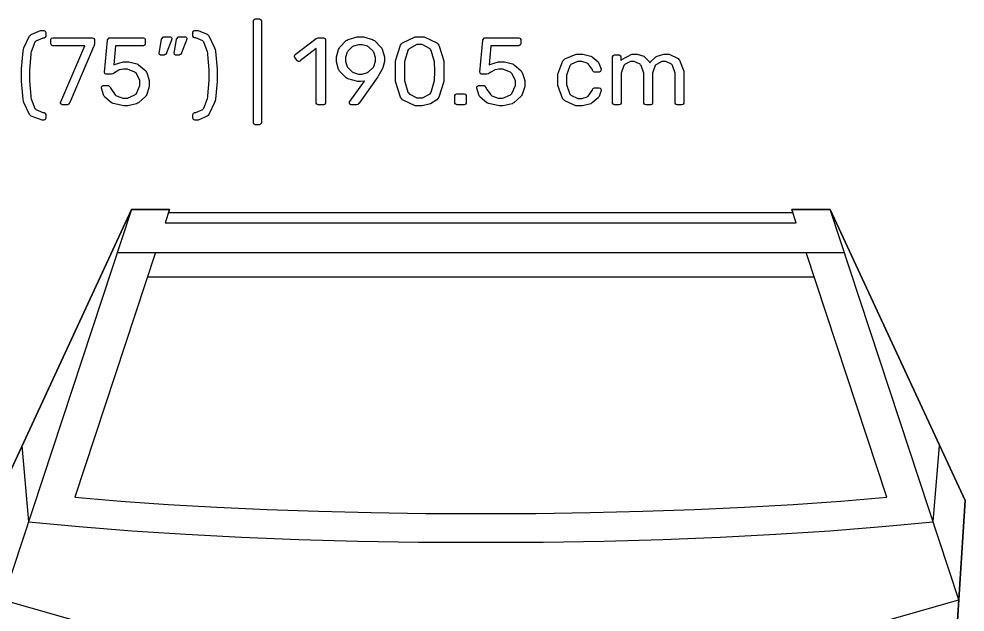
# Model space of a CAD drawing. Header units: millimetres. Extents: x 1207 to 16421, y -1609 to 10563.
# Drawn here: x 11391.6 to 11793.7, y 1334.8 to 1586.9 of the extents above; entities that cross this region are included whole.
import ezdxf

# ---------------------------------------------------------------- set-up
doc = ezdxf.new("R2010")
doc.units = ezdxf.units.MM
doc.layers.add('blueprint import', color=6, linetype='Continuous')

msp = doc.modelspace()

# ---------------------------------------------------------------- linework, layer by layer
at = {"layer": 'blueprint import'}
for points in [[(11491.501, 1542.159), (11491.453, 1542.206), (11491.254, 1542.678), (11491.254, 1542.832), (11491.254, 1585.91), (11491.254, 1586.086), (11491.453, 1586.546), (11491.501, 1586.592), (11491.538, 1586.64), (11491.996, 1586.863), (11492.151, 1586.863), (11493.671, 1586.863), (11493.834, 1586.863), (11494.307, 1586.64), (11494.351, 1586.592), (11494.388, 1586.546), (11494.624, 1586.077), (11494.624, 1585.91), (11494.624, 1542.832), (11494.624, 1542.665), (11494.388, 1542.206), (11494.351, 1542.159), (11494.307, 1542.111), (11493.821, 1541.887), (11493.671, 1541.887), (11492.151, 1541.887), (11491.983, 1541.887), (11491.538, 1542.111), (11491.501, 1542.159)], [(11396.517, 1545.868), (11396.161, 1546.201), (11393.711, 1551.313), (11393.556, 1551.997), (11393.402, 1552.692), (11392.649, 1560.388), (11392.649, 1562.946), (11392.649, 1565.678), (11393.402, 1573.185), (11393.556, 1573.869), (11393.698, 1574.562), (11396.161, 1579.666), (11396.517, 1579.983), (11396.858, 1580.313), (11400.782, 1581.95), (11402.088, 1581.95), (11402.253, 1581.95), (11402.711, 1581.727), (11402.761, 1581.679), (11402.809, 1581.644), (11403.032, 1581.162), (11403.032, 1580.997), (11403.032, 1579.666), (11403.032, 1579.511), (11402.817, 1579.075), (11402.785, 1579.029), (11402.737, 1578.994), (11402.346, 1578.758), (11402.218, 1578.758), (11401.827, 1578.758), (11398.812, 1577.461), (11398.6, 1577.203), (11398.378, 1576.955), (11396.821, 1572.831), (11396.727, 1572.264), (11396.621, 1571.699), (11396.161, 1565.122), (11396.161, 1562.922), (11396.161, 1560.574), (11396.621, 1554.096), (11396.727, 1553.529), (11396.821, 1552.964), (11398.378, 1548.863), (11398.6, 1548.605), (11398.812, 1548.357), (11401.827, 1547.048), (11402.218, 1547.037), (11402.359, 1547.037), (11402.737, 1546.813), (11402.785, 1546.765), (11402.817, 1546.731), (11403.032, 1546.294), (11403.032, 1546.14), (11403.032, 1544.798), (11403.032, 1544.633), (11402.809, 1544.174), (11402.761, 1544.124), (11402.711, 1544.081), (11402.242, 1543.853), (11402.088, 1543.853), (11401.499, 1543.866), (11396.858, 1545.54), (11396.517, 1545.868)], [(11465.801, 1544.15), (11465.755, 1544.198), (11465.519, 1544.667), (11465.519, 1544.821), (11465.519, 1546.153), (11465.519, 1546.318), (11465.731, 1546.752), (11465.779, 1546.789), (11465.812, 1546.837), (11466.201, 1547.061), (11466.344, 1547.061), (11466.72, 1547.072), (11469.713, 1548.379), (11469.936, 1548.627), (11470.149, 1548.885), (11471.739, 1553.012), (11471.832, 1553.576), (11471.93, 1554.152), (11472.401, 1560.752), (11472.401, 1562.946), (11472.401, 1565.29), (11471.93, 1571.723), (11471.832, 1572.288), (11471.739, 1572.854), (11470.149, 1576.979), (11469.936, 1577.227), (11469.713, 1577.485), (11466.72, 1578.782), (11466.344, 1578.782), (11466.201, 1578.782), (11465.812, 1579.018), (11465.779, 1579.051), (11465.731, 1579.099), (11465.519, 1579.546), (11465.519, 1579.687), (11465.519, 1581.021), (11465.519, 1581.195), (11465.755, 1581.657), (11465.801, 1581.703), (11465.836, 1581.751), (11466.274, 1581.974), (11466.424, 1581.974), (11467.814, 1581.974), (11471.646, 1580.337), (11472, 1580.007), (11472.341, 1579.674), (11474.78, 1574.585), (11474.934, 1573.89), (11475.077, 1573.208), (11475.842, 1565.537), (11475.842, 1562.966), (11475.842, 1560.233), (11475.088, 1552.716), (11474.934, 1552.019), (11474.78, 1551.337), (11472.328, 1546.211), (11472, 1545.881), (11471.646, 1545.564), (11467.721, 1543.914), (11466.424, 1543.914), (11466.355, 1543.914), (11465.836, 1544.1), (11465.801, 1544.15)], [(11409.511, 1550.62), (11409.466, 1550.666), (11409.277, 1551.103), (11409.277, 1551.244), (11409.37, 1551.609), (11419.55, 1575.435), (11406.117, 1575.435), (11405.943, 1575.435), (11405.469, 1575.669), (11405.437, 1575.706), (11405.387, 1575.754), (11405.165, 1576.236), (11405.165, 1576.39), (11405.165, 1577.898), (11405.165, 1578.087), (11405.363, 1578.58), (11405.413, 1578.627), (11405.448, 1578.673), (11405.943, 1578.899), (11406.117, 1578.899), (11422.721, 1578.899), (11422.886, 1578.899), (11423.37, 1578.673), (11423.418, 1578.627), (11423.451, 1578.58), (11423.666, 1578.074), (11423.666, 1577.898), (11423.666, 1576.521), (11423.666, 1576.13), (11423.405, 1575.081), (11423.357, 1574.939), (11413.282, 1551.407), (11413.249, 1551.337), (11412.871, 1550.725), (11412.837, 1550.677), (11412.787, 1550.64), (11412.294, 1550.395), (11412.126, 1550.395), (11410.091, 1550.395), (11410.017, 1550.395), (11409.548, 1550.584), (11409.511, 1550.62)], [(11431.313, 1551.042), (11430.935, 1551.233), (11428.094, 1553.624), (11427.905, 1553.917), (11427.703, 1554.213), (11426.646, 1557.384), (11426.633, 1557.725), (11426.633, 1557.805), (11426.633, 1557.936), (11426.832, 1558.3), (11426.88, 1558.324), (11426.917, 1558.361), (11427.306, 1558.537), (11427.447, 1558.537), (11429.439, 1558.537), (11429.71, 1558.537), (11430.499, 1557.783), (11430.546, 1557.629), (11430.64, 1557.264), (11432.525, 1554.541), (11432.807, 1554.354), (11433.079, 1554.176), (11435.731, 1553.259), (11436.615, 1553.259), (11437.759, 1553.259), (11440.893, 1554.671), (11441.197, 1554.956), (11441.506, 1555.238), (11443.037, 1558.526), (11443.037, 1559.621), (11443.037, 1560.716), (11441.506, 1563.7), (11441.197, 1563.969), (11440.893, 1564.241), (11437.675, 1565.572), (11436.615, 1565.572), (11436.024, 1565.572), (11434.397, 1565.277), (11434.256, 1565.207), (11434.106, 1565.148), (11432.586, 1564.264), (11432.432, 1564.145), (11432.338, 1564.086), (11431.595, 1563.591), (11431.548, 1563.559), (11431.487, 1563.533), (11430.959, 1563.381), (11430.794, 1563.381), (11428.848, 1563.381), (11428.685, 1563.381), (11428.235, 1563.602), (11428.19, 1563.652), (11428.142, 1563.7), (11427.931, 1564.215), (11427.942, 1564.275), (11429.213, 1577.826), (11429.237, 1578.004), (11429.979, 1578.851), (11430.225, 1578.851), (11444.318, 1578.851), (11444.497, 1578.851), (11444.981, 1578.653), (11445.029, 1578.603), (11445.061, 1578.569), (11445.276, 1578.074), (11445.276, 1577.898), (11445.276, 1576.39), (11445.276, 1576.225), (11445.04, 1575.776), (11445.005, 1575.73), (11444.955, 1575.693), (11444.473, 1575.482), (11444.318, 1575.482), (11432.605, 1575.482), (11431.876, 1567.292), (11432.208, 1567.527), (11435.894, 1568.671), (11437.132, 1568.671), (11438.37, 1568.671), (11441.727, 1567.774), (11442.105, 1567.588), (11442.47, 1567.409), (11445.463, 1564.794), (11445.687, 1564.443), (11445.9, 1564.097), (11446.994, 1560.659), (11446.994, 1559.504), (11446.994, 1558.218), (11445.9, 1554.695), (11445.687, 1554.33), (11445.463, 1553.978), (11442.409, 1551.209), (11442.023, 1551.018), (11441.623, 1550.842), (11437.896, 1549.886), (11436.66, 1549.886), (11436.13, 1549.91), (11431.678, 1550.868), (11431.313, 1551.042)], [(11451.342, 1571.768), (11451.308, 1571.816), (11451.225, 1572.324), (11451.249, 1572.381), (11452.157, 1578.087), (11452.181, 1578.284), (11453.004, 1579.253), (11453.289, 1579.253), (11455.89, 1579.253), (11456.008, 1579.253), (11456.329, 1579.088), (11456.362, 1579.051), (11456.386, 1579.029), (11456.54, 1578.673), (11456.54, 1578.556), (11456.54, 1578.393), (11456.446, 1577.943), (11456.433, 1577.898), (11454.301, 1572.405), (11454.266, 1572.335), (11453.888, 1571.768), (11453.851, 1571.723), (11453.805, 1571.688), (11453.289, 1571.497), (11453.121, 1571.497), (11451.862, 1571.497), (11451.803, 1571.51), (11451.366, 1571.736), (11451.342, 1571.768)], [(11457.719, 1571.768), (11457.682, 1571.816), (11457.602, 1572.324), (11457.621, 1572.381), (11458.529, 1578.087), (11458.555, 1578.284), (11459.379, 1579.253), (11459.661, 1579.253), (11462.267, 1579.253), (11462.385, 1579.253), (11462.702, 1579.088), (11462.739, 1579.051), (11462.762, 1579.029), (11462.925, 1578.673), (11462.925, 1578.556), (11462.925, 1578.393), (11462.819, 1577.943), (11462.808, 1577.898), (11460.688, 1572.405), (11460.651, 1572.335), (11460.263, 1571.768), (11460.228, 1571.723), (11460.18, 1571.688), (11459.674, 1571.497), (11459.507, 1571.497), (11458.238, 1571.497), (11458.178, 1571.51), (11457.752, 1571.736), (11457.719, 1571.768)], [(11518.214, 1550.62), (11518.168, 1550.666), (11517.966, 1551.135), (11517.966, 1551.289), (11517.966, 1574.257), (11511.133, 1569.012), (11511.085, 1568.978), (11510.66, 1568.765), (11510.521, 1568.765), (11510.343, 1568.765), (11509.871, 1569.108), (11509.824, 1569.167), (11508.846, 1570.439), (11508.809, 1570.487), (11508.646, 1570.874), (11508.646, 1571.002), (11508.646, 1571.193), (11508.987, 1571.688), (11509.057, 1571.723), (11517.897, 1578.556), (11517.966, 1578.603), (11518.707, 1578.851), (11518.967, 1578.851), (11520.89, 1578.851), (11521.055, 1578.851), (11521.513, 1578.627), (11521.561, 1578.58), (11521.606, 1578.534), (11521.832, 1578.061), (11521.832, 1577.898), (11521.832, 1551.266), (11521.832, 1551.103), (11521.606, 1550.64), (11521.561, 1550.597), (11521.513, 1550.547), (11521.042, 1550.325), (11520.89, 1550.325), (11518.898, 1550.325), (11518.815, 1550.336), (11518.248, 1550.584), (11518.214, 1550.62)], [(11532.249, 1550.62), (11532.201, 1550.666), (11532.014, 1551.103), (11532.014, 1551.244), (11532.014, 1551.385), (11532.142, 1551.739), (11532.177, 1551.772), (11538.445, 1560.481), (11538.282, 1560.444), (11536.69, 1560.233), (11536.162, 1560.233), (11535.667, 1560.246), (11531.389, 1561.376), (11531.022, 1561.589), (11530.644, 1561.815), (11527.842, 1564.701), (11527.651, 1565.053), (11527.453, 1565.42), (11526.495, 1568.589), (11526.495, 1569.636), (11526.495, 1570.804), (11527.453, 1573.914), (11527.651, 1574.279), (11527.842, 1574.655), (11530.728, 1577.626), (11531.117, 1577.85), (11531.495, 1578.087), (11535.383, 1579.24), (11536.677, 1579.24), (11538.067, 1579.24), (11541.875, 1578.121), (11542.263, 1577.898), (11542.641, 1577.672), (11545.576, 1574.74), (11545.775, 1574.375), (11545.964, 1574.019), (11546.955, 1570.791), (11546.955, 1569.709), (11546.955, 1568.719), (11546.281, 1566.043), (11546.151, 1565.748), (11546.023, 1565.463), (11544.266, 1562.507), (11544.055, 1562.201), (11536.162, 1551.114), (11536.113, 1551.055), (11535.654, 1550.56), (11535.619, 1550.523), (11535.57, 1550.49), (11535.042, 1550.299), (11534.864, 1550.299), (11532.824, 1550.299), (11532.755, 1550.325), (11532.281, 1550.584), (11532.249, 1550.62)], [(11554.187, 1553.033), (11553.788, 1553.553), (11551.633, 1560.27), (11551.609, 1561.093), (11551.561, 1564.592), (11551.609, 1568.213), (11551.633, 1569.036), (11553.775, 1575.717), (11554.187, 1576.225), (11554.602, 1576.742), (11560.047, 1579.299), (11561.858, 1579.299), (11563.781, 1579.299), (11569.154, 1576.742), (11569.58, 1576.225), (11569.99, 1575.717), (11572.121, 1569.047), (11572.147, 1568.213), (11572.147, 1568.022), (11572.195, 1565.455), (11572.195, 1564.592), (11572.195, 1563.722), (11572.147, 1561.282), (11572.147, 1561.093), (11572.112, 1560.27), (11569.979, 1553.553), (11569.58, 1553.033), (11569.165, 1552.525), (11566.433, 1550.725), (11563.003, 1549.958), (11561.858, 1549.958), (11559.938, 1549.958), (11554.589, 1552.525), (11554.187, 1553.033)], [(11590.858, 1551.042), (11590.48, 1551.233), (11587.641, 1553.624), (11587.444, 1553.917), (11587.242, 1554.213), (11586.195, 1557.384), (11586.182, 1557.725), (11586.182, 1557.805), (11586.182, 1557.936), (11586.382, 1558.3), (11586.429, 1558.324), (11586.462, 1558.361), (11586.851, 1558.537), (11586.994, 1558.537), (11588.984, 1558.537), (11589.255, 1558.537), (11590.046, 1557.783), (11590.093, 1557.629), (11590.187, 1557.264), (11592.074, 1554.541), (11592.357, 1554.354), (11592.626, 1554.176), (11595.278, 1553.259), (11596.16, 1553.259), (11597.304, 1553.259), (11600.438, 1554.671), (11600.747, 1554.956), (11601.051, 1555.238), (11602.582, 1558.526), (11602.582, 1559.621), (11602.582, 1560.716), (11601.051, 1563.7), (11600.747, 1563.969), (11600.438, 1564.241), (11597.222, 1565.572), (11596.16, 1565.572), (11595.573, 1565.572), (11593.946, 1565.277), (11593.805, 1565.207), (11593.651, 1565.148), (11592.118, 1564.264), (11591.968, 1564.145), (11591.87, 1564.086), (11591.14, 1563.591), (11591.084, 1563.559), (11591.023, 1563.533), (11590.504, 1563.381), (11590.341, 1563.381), (11588.397, 1563.381), (11588.23, 1563.381), (11587.785, 1563.602), (11587.735, 1563.652), (11587.678, 1563.7), (11587.476, 1564.215), (11587.487, 1564.275), (11588.762, 1577.826), (11588.773, 1578.004), (11589.516, 1578.851), (11589.774, 1578.851), (11603.868, 1578.851), (11604.046, 1578.851), (11604.528, 1578.653), (11604.574, 1578.603), (11604.611, 1578.569), (11604.821, 1578.074), (11604.821, 1577.898), (11604.821, 1576.39), (11604.821, 1576.225), (11604.587, 1575.776), (11604.55, 1575.73), (11604.504, 1575.693), (11604.022, 1575.482), (11603.868, 1575.482), (11592.155, 1575.482), (11591.425, 1567.292), (11591.753, 1567.527), (11595.443, 1568.671), (11596.679, 1568.671), (11597.917, 1568.671), (11601.277, 1567.774), (11601.655, 1567.588), (11602.019, 1567.409), (11604.986, 1564.794), (11605.21, 1564.443), (11605.425, 1564.097), (11606.52, 1560.659), (11606.52, 1559.504), (11606.52, 1558.218), (11605.425, 1554.695), (11605.21, 1554.33), (11604.986, 1553.978), (11601.935, 1551.209), (11601.546, 1551.018), (11601.146, 1550.842), (11597.408, 1549.886), (11596.173, 1549.886), (11595.654, 1549.91), (11591.225, 1550.868), (11590.858, 1551.042)], [(11539.909, 1564.241), (11540.144, 1564.369), (11542.085, 1566.184), (11542.239, 1566.408), (11542.381, 1566.643), (11543.1, 1568.895), (11543.1, 1569.636), (11543.1, 1570.474), (11542.381, 1572.713), (11542.239, 1572.948), (11542.098, 1573.185), (11540.154, 1575.011), (11539.909, 1575.141), (11539.661, 1575.267), (11537.431, 1575.904), (11536.701, 1575.904), (11535.902, 1575.904), (11533.769, 1575.267), (11533.534, 1575.141), (11533.282, 1575.011), (11531.365, 1573.185), (11531.224, 1572.948), (11531.082, 1572.713), (11530.363, 1570.415), (11530.363, 1569.636), (11530.363, 1568.836), (11531.082, 1566.643), (11531.224, 1566.408), (11531.365, 1566.184), (11533.263, 1564.369), (11533.511, 1564.241), (11533.745, 1564.11), (11535.934, 1563.461), (11536.677, 1563.461), (11537.479, 1563.461), (11539.661, 1564.121), (11539.909, 1564.241)], [(11566.587, 1555.414), (11566.843, 1555.768), (11568.233, 1560.646), (11568.257, 1561.272), (11568.257, 1561.471), (11568.307, 1563.85), (11568.307, 1564.64), (11568.307, 1565.476), (11568.257, 1567.811), (11568.257, 1567.987), (11568.246, 1568.61), (11566.834, 1573.491), (11566.563, 1573.832), (11566.291, 1574.186), (11562.966, 1575.928), (11561.858, 1575.928), (11560.683, 1575.928), (11557.428, 1574.186), (11557.169, 1573.832), (11556.9, 1573.491), (11555.51, 1568.61), (11555.497, 1567.987), (11555.449, 1564.64), (11555.497, 1561.272), (11555.51, 1560.646), (11556.9, 1555.768), (11557.169, 1555.414), (11557.428, 1555.073), (11560.753, 1553.329), (11561.858, 1553.329), (11563.038, 1553.329), (11566.326, 1555.073), (11566.587, 1555.414)], [(11623.167, 1552.421), (11622.757, 1552.834), (11620.624, 1558.583), (11620.613, 1559.326), (11620.565, 1560.952), (11620.613, 1562.577), (11620.637, 1563.322), (11622.757, 1569.071), (11623.167, 1569.486), (11623.569, 1569.896), (11628.378, 1571.947), (11629.979, 1571.947), (11631.217, 1571.947), (11634.59, 1571.086), (11634.931, 1570.908), (11635.258, 1570.735), (11637.78, 1568.589), (11637.945, 1568.33), (11638.099, 1568.07), (11639.005, 1565.489), (11639.029, 1565.229), (11639.029, 1565.172), (11638.805, 1564.629), (11638.757, 1564.571), (11638.701, 1564.536), (11638.23, 1564.275), (11638.075, 1564.275), (11636.297, 1564.275), (11636.142, 1564.275), (11635.708, 1564.443), (11635.684, 1564.462), (11635.647, 1564.499), (11635.306, 1565.053), (11635.269, 1565.135), (11635.141, 1565.476), (11633.467, 1567.822), (11633.256, 1567.965), (11633.032, 1568.104), (11630.769, 1568.802), (11630.028, 1568.802), (11629.001, 1568.802), (11626.197, 1567.492), (11625.95, 1567.223), (11625.702, 1566.964), (11624.347, 1562.922), (11624.323, 1562.379), (11624.277, 1560.952), (11624.323, 1559.528), (11624.347, 1558.985), (11625.702, 1554.956), (11625.95, 1554.684), (11626.197, 1554.424), (11629.06, 1553.105), (11630.028, 1553.105), (11630.839, 1553.105), (11633.069, 1553.8), (11633.28, 1553.941), (11633.477, 1554.083), (11635.152, 1556.439), (11635.269, 1556.771), (11635.306, 1556.852), (11635.647, 1557.419), (11635.684, 1557.453), (11635.708, 1557.488), (11636.142, 1557.629), (11636.297, 1557.629), (11638.075, 1557.629), (11638.238, 1557.629), (11638.701, 1557.395), (11638.757, 1557.334), (11638.805, 1557.299), (11639.029, 1556.745), (11639.029, 1556.674), (11639.016, 1556.426), (11638.108, 1553.883), (11637.945, 1553.624), (11637.78, 1553.366), (11635.258, 1551.196), (11634.931, 1551.018), (11634.59, 1550.855), (11631.123, 1549.958), (11629.979, 1549.958), (11628.271, 1549.958), (11623.569, 1552.011), (11623.167, 1552.421)], [(11644.142, 1550.62), (11644.096, 1550.666), (11643.874, 1551.135), (11643.874, 1551.289), (11643.874, 1570.591), (11643.874, 1570.767), (11644.096, 1571.23), (11644.142, 1571.273), (11644.179, 1571.323), (11644.65, 1571.545), (11644.815, 1571.545), (11646.535, 1571.545), (11646.7, 1571.545), (11647.15, 1571.323), (11647.195, 1571.273), (11647.23, 1571.23), (11647.443, 1570.756), (11647.443, 1570.591), (11647.443, 1569.214), (11647.808, 1569.673), (11651.991, 1571.947), (11653.394, 1571.947), (11654.347, 1571.947), (11657.221, 1571.015), (11659.438, 1568.836), (11659.756, 1568.2), (11659.91, 1568.48), (11662.232, 1570.767), (11662.538, 1570.932), (11662.833, 1571.11), (11665.648, 1571.947), (11666.591, 1571.947), (11667.946, 1571.947), (11671.679, 1570.05), (11672.036, 1569.66), (11672.377, 1569.284), (11674.168, 1564.616), (11674.168, 1563.063), (11674.168, 1551.289), (11674.168, 1551.127), (11673.93, 1550.666), (11673.897, 1550.62), (11673.849, 1550.571), (11673.367, 1550.349), (11673.213, 1550.349), (11671.469, 1550.349), (11671.291, 1550.349), (11670.832, 1550.571), (11670.795, 1550.62), (11670.752, 1550.666), (11670.528, 1551.135), (11670.528, 1551.289), (11670.528, 1562.699), (11670.528, 1563.863), (11669.397, 1567.138), (11669.182, 1567.362), (11668.96, 1567.601), (11666.462, 1568.765), (11665.635, 1568.765), (11664.788, 1568.765), (11662.501, 1567.564), (11662.266, 1567.316), (11662.03, 1567.081), (11660.863, 1563.793), (11660.863, 1562.699), (11660.863, 1551.289), (11660.863, 1551.127), (11660.626, 1550.666), (11660.594, 1550.62), (11660.546, 1550.571), (11660.064, 1550.349), (11659.91, 1550.349), (11658.118, 1550.349), (11657.942, 1550.349), (11657.482, 1550.571), (11657.449, 1550.62), (11657.399, 1550.666), (11657.177, 1551.135), (11657.177, 1551.289), (11657.177, 1562.699), (11657.177, 1563.863), (11655.996, 1567.103), (11655.774, 1567.34), (11655.538, 1567.577), (11653.099, 1568.765), (11652.286, 1568.765), (11651.437, 1568.765), (11649.152, 1567.577), (11648.918, 1567.34), (11648.666, 1567.103), (11647.515, 1563.839), (11647.515, 1562.744), (11647.515, 1551.289), (11647.515, 1551.127), (11647.28, 1550.666), (11647.243, 1550.62), (11647.195, 1550.571), (11646.711, 1550.349), (11646.559, 1550.349), (11644.778, 1550.349), (11644.722, 1550.36), (11644.179, 1550.584), (11644.142, 1550.62)], [(11577.177, 1550.62), (11577.131, 1550.666), (11576.905, 1551.135), (11576.905, 1551.289), (11576.905, 1554.096), (11576.905, 1554.274), (11577.131, 1554.756), (11577.177, 1554.801), (11577.214, 1554.86), (11577.685, 1555.097), (11577.85, 1555.097), (11580.656, 1555.097), (11580.819, 1555.097), (11581.293, 1554.86), (11581.336, 1554.801), (11581.373, 1554.756), (11581.61, 1554.261), (11581.61, 1554.096), (11581.61, 1551.289), (11581.61, 1551.127), (11581.373, 1550.666), (11581.336, 1550.62), (11581.293, 1550.571), (11580.806, 1550.349), (11580.656, 1550.349), (11577.85, 1550.349), (11577.768, 1550.36), (11577.214, 1550.584), (11577.177, 1550.62)]]:
    msp.add_lwpolyline(points, close=True, dxfattribs=at)
for points in [[(11790.294, 1329.009), (11793.663, 1382.245), (11736.268, 1505.888), (11720.042, 1505.888), (11720.5, 1504.487), (11455.185, 1504.487), (11455.632, 1505.888), (11439.416, 1505.888), (11382.021, 1382.245)], [(11391.152, 1238.216), (11382.045, 1382.268), (11439.443, 1505.912), (11455.656, 1505.912), (11453.805, 1500.28), (11721.927, 1500.28), (11720.063, 1505.912), (11736.268, 1505.912), (11793.663, 1382.268), (11784.541, 1238.216)], [(11439.443, 1505.912), (11384.71, 1340.025), (11443.402, 1323.329), (11732.306, 1323.329), (11791, 1340.025), (11736.268, 1505.912)], [(11720.524, 1504.508), (11455.185, 1504.508)], [(11449.622, 1487.613), (11415.297, 1383.6), (11434.892, 1381.973), (11455.054, 1380.574), (11475.77, 1379.395), (11497.064, 1378.429), (11518.922, 1377.651), (11541.332, 1377.108), (11564.324, 1376.791), (11587.854, 1376.682), (11611.409, 1376.791), (11634.361, 1377.108), (11656.787, 1377.651), (11678.645, 1378.429), (11699.938, 1379.395), (11720.654, 1380.574), (11740.814, 1381.973), (11760.409, 1383.6), (11726.086, 1487.613)], [(11433.396, 1487.613), (11742.31, 1487.613)], [(11446.23, 1477.338), (11729.481, 1477.338)], [(11392.874, 1405.61), (11395.678, 1373.244), (11417.243, 1371.205), (11439.523, 1369.413), (11462.491, 1367.903), (11486.174, 1366.678), (11510.542, 1365.725), (11535.619, 1365.03), (11561.389, 1364.615), (11587.854, 1364.487), (11614.321, 1364.615), (11640.091, 1365.03), (11665.177, 1365.725), (11689.543, 1366.678), (11713.217, 1367.903), (11736.194, 1369.413), (11758.467, 1371.205), (11780.041, 1373.244), (11782.823, 1405.61)]]:
    msp.add_lwpolyline(points, dxfattribs=at)

doc.saveas('drawing.dxf')
